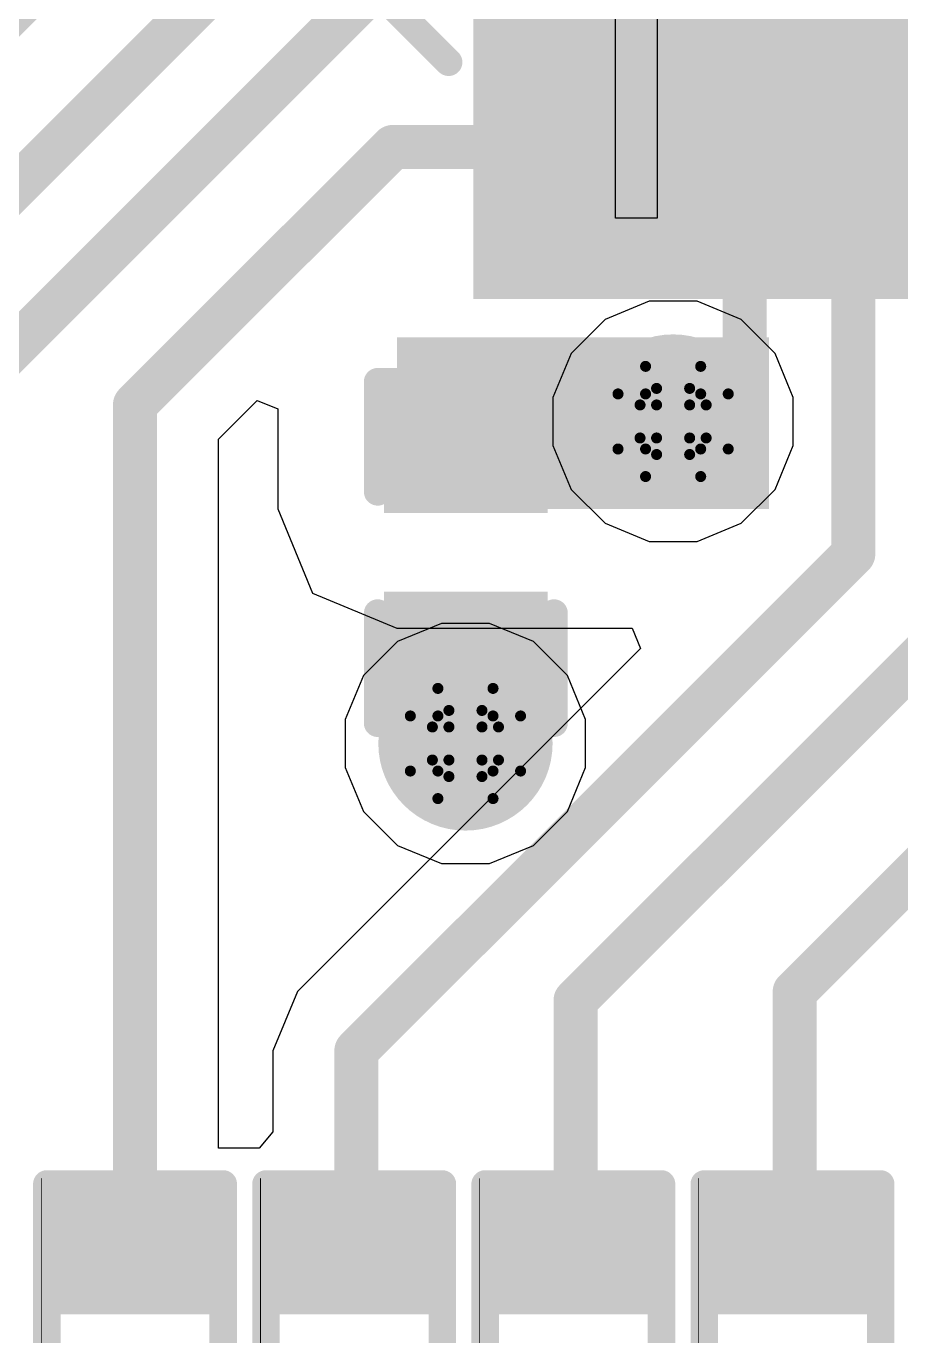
# Model space of a CAD drawing. Header units: inches. Extents: x -4 to 5258, y -4 to 5281.
# Drawn here: x 13.68 to 17.71, y 31.72 to 37.76 of the extents above; entities that cross this region are included whole.
import ezdxf

# ---------------------------------------------------------------- set-up
doc = ezdxf.new("R2010")
doc.units = ezdxf.units.IN
for name, color, linetype in [('Bottom Layer', 5, 'Continuous'), ('Bottom Solder', 6, 'Continuous'), ('Drill Drawing', 1, 'Continuous'), ('Layer 1', 16, 'Continuous'), ('Layer 2', 76, 'Continuous'), ('Top Layer', 1, 'Continuous'), ('Top Overlay', 2, 'Continuous'), ('Top Paste', 8, 'Continuous'), ('Top Solder', 216, 'Continuous'), ('Via Holes', 16, 'Continuous')]:
    doc.layers.add(name, color=color, linetype=linetype)

# ---------------------------------------------------------------- blocks, each defined once
blk = doc.blocks.new('64_LQFP__10_10__29')
at = {"layer": 'Top Layer'}
for points in [[(-3.9, -6.35), (-3.9, -5.15), (-3.6, -5.15), (-3.6, -6.35)], [(-3.4, -6.35), (-3.4, -5.15), (-3.1, -5.15), (-3.1, -6.35)], [(-2.9, -6.35), (-2.9, -5.15), (-2.6, -5.15), (-2.6, -6.35)], [(-2.4, -6.35), (-2.4, -5.15), (-2.1, -5.15), (-2.1, -6.35)]]:
    blk.add_hatch(color=1, dxfattribs=at).paths.add_polyline_path(points)
at = {"layer": 'Top Paste'}
for points in [[(-3.9, -6.35), (-3.9, -5.15), (-3.6, -5.15), (-3.6, -6.35)], [(-3.4, -6.35), (-3.4, -5.15), (-3.1, -5.15), (-3.1, -6.35)], [(-2.9, -6.35), (-2.9, -5.15), (-2.6, -5.15), (-2.6, -6.35)], [(-2.4, -6.35), (-2.4, -5.15), (-2.1, -5.15), (-2.1, -6.35)]]:
    blk.add_hatch(color=8, dxfattribs=at).paths.add_polyline_path(points)
at = {"layer": 'Top Solder'}
for points in [[(-4.0016, -6.4516), (-4.0016, -5.0484), (-3.4984, -5.0484), (-3.4984, -6.4516)], [(-3.5016, -6.4516), (-3.5016, -5.0484), (-2.9984, -5.0484), (-2.9984, -6.4516)], [(-3.0016, -6.4516), (-3.0016, -5.0484), (-2.4984, -5.0484), (-2.4984, -6.4516)], [(-2.5016, -6.4516), (-2.5016, -5.0484), (-1.9984, -5.0484), (-1.9984, -6.4516)]]:
    blk.add_hatch(color=216, dxfattribs=at).paths.add_polyline_path(points)
at = {"layer": 'Top Overlay'}
blk.add_lwpolyline([(-5.2832, -4.191, 0.127, 0.127, 0), (-4.1148, -5.3594, 0.127, 0.127, 0)], format="xyseb", dxfattribs=at)
blk.add_lwpolyline([(-4.1466, -5.3594, 0.0635, 0.0635, 1), (-4.0831, -5.3594, 0.0635, 0.0635, 1)], format="xyseb", close=True, dxfattribs=at)
blk = doc.blocks.new('R___0402_140')
at = {"layer": 'Top Layer'}
for points in [[(-0.6985, -0.3175), (-0.6985, 0.3175), (-0.2413, 0.3175), (-0.2413, -0.3175)], [(0.2413, -0.3175), (0.2413, 0.3175), (0.6985, 0.3175), (0.6985, -0.3175)]]:
    blk.add_hatch(color=1, dxfattribs=at).paths.add_polyline_path(points)
at = {"layer": 'Top Paste'}
for points in [[(-0.6985, -0.3175), (-0.6985, 0.3175), (-0.2413, 0.3175), (-0.2413, -0.3175)], [(0.2413, -0.3175), (0.2413, 0.3175), (0.6985, 0.3175), (0.6985, -0.3175)]]:
    blk.add_hatch(color=8, dxfattribs=at).paths.add_polyline_path(points)
at = {"layer": 'Top Solder'}
for points in [[(-0.7535, -0.3725), (-0.7535, 0.3725), (-0.1863, 0.3725), (-0.1863, -0.3725)], [(0.1863, -0.3725), (0.1863, 0.3725), (0.7535, 0.3725), (0.7535, -0.3725)]]:
    blk.add_hatch(color=216, dxfattribs=at).paths.add_polyline_path(points)
at = {"layer": 'Top Overlay'}
for points in [[(-0.7874, -0.4064, 0.127, 0.127, 0), (-0.7874, 0.4064, 0.127, 0.127, 0)], [(0.7874, 0.4064, 0.127, 0.127, 0), (-0.7874, 0.4064, 0.127, 0.127, 0)], [(0.7874, -0.4064, 0.127, 0.127, 0), (0.7874, 0.4064, 0.127, 0.127, 0)], [(0.7874, -0.4064, 0.127, 0.127, 0), (-0.7874, -0.4064, 0.127, 0.127, 0)], [(0.8128, -0.4318, 0.00323, 0.00323, 0), (-0.8128, -0.4318, 0.00323, 0.00323, 0)]]:
    blk.add_lwpolyline(points, format="xyseb", dxfattribs=at)
for points in [[(-0.8191, 0.4064, 0.0635, 0.0635, 1), (-0.7556, 0.4064, 0.0635, 0.0635, 1)], [(-0.8191, 0.4064, 0.0635, 0.0635, 1), (-0.7556, 0.4064, 0.0635, 0.0635, 1)], [(0.7556, 0.4064, 0.0635, 0.0635, 1), (0.8191, 0.4064, 0.0635, 0.0635, 1)], [(0.7556, 0.4064, 0.0635, 0.0635, 1), (0.8191, 0.4064, 0.0635, 0.0635, 1)], [(-0.8191, -0.4064, 0.0635, 0.0635, 1), (-0.7556, -0.4064, 0.0635, 0.0635, 1)], [(-0.8191, -0.4064, 0.0635, 0.0635, 1), (-0.7556, -0.4064, 0.0635, 0.0635, 1)], [(0.7556, -0.4064, 0.0635, 0.0635, 1), (0.8191, -0.4064, 0.0635, 0.0635, 1)], [(0.7556, -0.4064, 0.0635, 0.0635, 1), (0.8191, -0.4064, 0.0635, 0.0635, 1)], [(-0.8136, -0.4318, 0.00161, 0.00161, 1), (-0.812, -0.4318, 0.00161, 0.00161, 1)], [(0.812, -0.4318, 0.00161, 0.00161, 1), (0.8136, -0.4318, 0.00161, 0.00161, 1)]]:
    blk.add_lwpolyline(points, format="xyseb", close=True, dxfattribs=at)
blk = doc.blocks.new('R___0402_142')
at = {"layer": 'Top Layer'}
for points in [[(-0.6985, -0.3175), (-0.6985, 0.3175), (-0.2413, 0.3175), (-0.2413, -0.3175)], [(0.2413, -0.3175), (0.2413, 0.3175), (0.6985, 0.3175), (0.6985, -0.3175)]]:
    blk.add_hatch(color=1, dxfattribs=at).paths.add_polyline_path(points)
at = {"layer": 'Top Paste'}
for points in [[(-0.6985, -0.3175), (-0.6985, 0.3175), (-0.2413, 0.3175), (-0.2413, -0.3175)], [(0.2413, -0.3175), (0.2413, 0.3175), (0.6985, 0.3175), (0.6985, -0.3175)]]:
    blk.add_hatch(color=8, dxfattribs=at).paths.add_polyline_path(points)
at = {"layer": 'Top Solder'}
for points in [[(-0.7535, -0.3725), (-0.7535, 0.3725), (-0.1863, 0.3725), (-0.1863, -0.3725)], [(0.1863, -0.3725), (0.1863, 0.3725), (0.7535, 0.3725), (0.7535, -0.3725)]]:
    blk.add_hatch(color=216, dxfattribs=at).paths.add_polyline_path(points)
at = {"layer": 'Top Overlay'}
for points in [[(-0.7874, -0.4064, 0.127, 0.127, 0), (-0.7874, 0.4064, 0.127, 0.127, 0)], [(0.7874, 0.4064, 0.127, 0.127, 0), (-0.7874, 0.4064, 0.127, 0.127, 0)], [(0.7874, -0.4064, 0.127, 0.127, 0), (0.7874, 0.4064, 0.127, 0.127, 0)], [(0.7874, -0.4064, 0.127, 0.127, 0), (-0.7874, -0.4064, 0.127, 0.127, 0)], [(0.8128, -0.4318, 0.00323, 0.00323, 0), (-0.8128, -0.4318, 0.00323, 0.00323, 0)]]:
    blk.add_lwpolyline(points, format="xyseb", dxfattribs=at)
for points in [[(-0.8191, 0.4064, 0.0635, 0.0635, 1), (-0.7556, 0.4064, 0.0635, 0.0635, 1)], [(-0.8191, 0.4064, 0.0635, 0.0635, 1), (-0.7556, 0.4064, 0.0635, 0.0635, 1)], [(0.7556, 0.4064, 0.0635, 0.0635, 1), (0.8191, 0.4064, 0.0635, 0.0635, 1)], [(0.7556, 0.4064, 0.0635, 0.0635, 1), (0.8191, 0.4064, 0.0635, 0.0635, 1)], [(-0.8191, -0.4064, 0.0635, 0.0635, 1), (-0.7556, -0.4064, 0.0635, 0.0635, 1)], [(-0.8191, -0.4064, 0.0635, 0.0635, 1), (-0.7556, -0.4064, 0.0635, 0.0635, 1)], [(0.7556, -0.4064, 0.0635, 0.0635, 1), (0.8191, -0.4064, 0.0635, 0.0635, 1)], [(0.7556, -0.4064, 0.0635, 0.0635, 1), (0.8191, -0.4064, 0.0635, 0.0635, 1)], [(-0.8136, -0.4318, 0.00161, 0.00161, 1), (-0.812, -0.4318, 0.00161, 0.00161, 1)], [(0.812, -0.4318, 0.00161, 0.00161, 1), (0.8136, -0.4318, 0.00161, 0.00161, 1)]]:
    blk.add_lwpolyline(points, format="xyseb", close=True, dxfattribs=at)
blk = doc.blocks.new('R___0402_144')
at = {"layer": 'Top Layer'}
for points in [[(-0.6985, -0.3175), (-0.6985, 0.3175), (-0.2413, 0.3175), (-0.2413, -0.3175)], [(0.2413, -0.3175), (0.2413, 0.3175), (0.6985, 0.3175), (0.6985, -0.3175)]]:
    blk.add_hatch(color=1, dxfattribs=at).paths.add_polyline_path(points)
at = {"layer": 'Top Paste'}
for points in [[(-0.6985, -0.3175), (-0.6985, 0.3175), (-0.2413, 0.3175), (-0.2413, -0.3175)], [(0.2413, -0.3175), (0.2413, 0.3175), (0.6985, 0.3175), (0.6985, -0.3175)]]:
    blk.add_hatch(color=8, dxfattribs=at).paths.add_polyline_path(points)
at = {"layer": 'Top Solder'}
for points in [[(-0.7535, -0.3725), (-0.7535, 0.3725), (-0.1863, 0.3725), (-0.1863, -0.3725)], [(0.1863, -0.3725), (0.1863, 0.3725), (0.7535, 0.3725), (0.7535, -0.3725)]]:
    blk.add_hatch(color=216, dxfattribs=at).paths.add_polyline_path(points)
at = {"layer": 'Top Overlay'}
for points in [[(-0.7874, -0.4064, 0.127, 0.127, 0), (-0.7874, 0.4064, 0.127, 0.127, 0)], [(0.7874, 0.4064, 0.127, 0.127, 0), (-0.7874, 0.4064, 0.127, 0.127, 0)], [(0.7874, -0.4064, 0.127, 0.127, 0), (0.7874, 0.4064, 0.127, 0.127, 0)], [(0.7874, -0.4064, 0.127, 0.127, 0), (-0.7874, -0.4064, 0.127, 0.127, 0)], [(0.8128, -0.4318, 0.00323, 0.00323, 0), (-0.8128, -0.4318, 0.00323, 0.00323, 0)]]:
    blk.add_lwpolyline(points, format="xyseb", dxfattribs=at)
for points in [[(-0.8191, 0.4064, 0.0635, 0.0635, 1), (-0.7556, 0.4064, 0.0635, 0.0635, 1)], [(-0.8191, 0.4064, 0.0635, 0.0635, 1), (-0.7556, 0.4064, 0.0635, 0.0635, 1)], [(0.7556, 0.4064, 0.0635, 0.0635, 1), (0.8191, 0.4064, 0.0635, 0.0635, 1)], [(0.7556, 0.4064, 0.0635, 0.0635, 1), (0.8191, 0.4064, 0.0635, 0.0635, 1)], [(-0.8191, -0.4064, 0.0635, 0.0635, 1), (-0.7556, -0.4064, 0.0635, 0.0635, 1)], [(-0.8191, -0.4064, 0.0635, 0.0635, 1), (-0.7556, -0.4064, 0.0635, 0.0635, 1)], [(0.7556, -0.4064, 0.0635, 0.0635, 1), (0.8191, -0.4064, 0.0635, 0.0635, 1)], [(0.7556, -0.4064, 0.0635, 0.0635, 1), (0.8191, -0.4064, 0.0635, 0.0635, 1)], [(-0.8136, -0.4318, 0.00161, 0.00161, 1), (-0.812, -0.4318, 0.00161, 0.00161, 1)], [(0.812, -0.4318, 0.00161, 0.00161, 1), (0.8136, -0.4318, 0.00161, 0.00161, 1)]]:
    blk.add_lwpolyline(points, format="xyseb", close=True, dxfattribs=at)
blk = doc.blocks.new('R___0402_146')
at = {"layer": 'Top Layer'}
for points in [[(-0.6985, -0.3175), (-0.6985, 0.3175), (-0.2413, 0.3175), (-0.2413, -0.3175)], [(0.2413, -0.3175), (0.2413, 0.3175), (0.6985, 0.3175), (0.6985, -0.3175)]]:
    blk.add_hatch(color=1, dxfattribs=at).paths.add_polyline_path(points)
at = {"layer": 'Top Paste'}
for points in [[(-0.6985, -0.3175), (-0.6985, 0.3175), (-0.2413, 0.3175), (-0.2413, -0.3175)], [(0.2413, -0.3175), (0.2413, 0.3175), (0.6985, 0.3175), (0.6985, -0.3175)]]:
    blk.add_hatch(color=8, dxfattribs=at).paths.add_polyline_path(points)
at = {"layer": 'Top Solder'}
for points in [[(-0.7535, -0.3725), (-0.7535, 0.3725), (-0.1863, 0.3725), (-0.1863, -0.3725)], [(0.1863, -0.3725), (0.1863, 0.3725), (0.7535, 0.3725), (0.7535, -0.3725)]]:
    blk.add_hatch(color=216, dxfattribs=at).paths.add_polyline_path(points)
at = {"layer": 'Top Overlay'}
for points in [[(-0.7874, -0.4064, 0.127, 0.127, 0), (-0.7874, 0.4064, 0.127, 0.127, 0)], [(0.7874, 0.4064, 0.127, 0.127, 0), (-0.7874, 0.4064, 0.127, 0.127, 0)], [(0.7874, -0.4064, 0.127, 0.127, 0), (0.7874, 0.4064, 0.127, 0.127, 0)], [(0.7874, -0.4064, 0.127, 0.127, 0), (-0.7874, -0.4064, 0.127, 0.127, 0)], [(0.8128, -0.4318, 0.00323, 0.00323, 0), (-0.8128, -0.4318, 0.00323, 0.00323, 0)]]:
    blk.add_lwpolyline(points, format="xyseb", dxfattribs=at)
for points in [[(-0.8191, 0.4064, 0.0635, 0.0635, 1), (-0.7556, 0.4064, 0.0635, 0.0635, 1)], [(-0.8191, 0.4064, 0.0635, 0.0635, 1), (-0.7556, 0.4064, 0.0635, 0.0635, 1)], [(0.7556, 0.4064, 0.0635, 0.0635, 1), (0.8191, 0.4064, 0.0635, 0.0635, 1)], [(0.7556, 0.4064, 0.0635, 0.0635, 1), (0.8191, 0.4064, 0.0635, 0.0635, 1)], [(-0.8191, -0.4064, 0.0635, 0.0635, 1), (-0.7556, -0.4064, 0.0635, 0.0635, 1)], [(-0.8191, -0.4064, 0.0635, 0.0635, 1), (-0.7556, -0.4064, 0.0635, 0.0635, 1)], [(0.7556, -0.4064, 0.0635, 0.0635, 1), (0.8191, -0.4064, 0.0635, 0.0635, 1)], [(0.7556, -0.4064, 0.0635, 0.0635, 1), (0.8191, -0.4064, 0.0635, 0.0635, 1)], [(-0.8136, -0.4318, 0.00161, 0.00161, 1), (-0.812, -0.4318, 0.00161, 0.00161, 1)], [(0.812, -0.4318, 0.00161, 0.00161, 1), (0.8136, -0.4318, 0.00161, 0.00161, 1)]]:
    blk.add_lwpolyline(points, format="xyseb", close=True, dxfattribs=at)
blk = doc.blocks.new('C___0402_287')
at = {"layer": 'Top Layer'}
for points in [[(-0.6985, -0.3175), (-0.6985, 0.3175), (-0.2413, 0.3175), (-0.2413, -0.3175)], [(0.2413, -0.3175), (0.2413, 0.3175), (0.6985, 0.3175), (0.6985, -0.3175)]]:
    blk.add_hatch(color=1, dxfattribs=at).paths.add_polyline_path(points)
at = {"layer": 'Top Paste'}
for points in [[(-0.6985, -0.3175), (-0.6985, 0.3175), (-0.2413, 0.3175), (-0.2413, -0.3175)], [(0.2413, -0.3175), (0.2413, 0.3175), (0.6985, 0.3175), (0.6985, -0.3175)]]:
    blk.add_hatch(color=8, dxfattribs=at).paths.add_polyline_path(points)
at = {"layer": 'Top Solder'}
for points in [[(-0.7585, -0.3775), (-0.7585, 0.3775), (-0.1813, 0.3775), (-0.1813, -0.3775)], [(0.1813, -0.3775), (0.1813, 0.3775), (0.7585, 0.3775), (0.7585, -0.3775)]]:
    blk.add_hatch(color=216, dxfattribs=at).paths.add_polyline_path(points)
at = {"layer": 'Top Overlay'}
for points in [[(-0.7874, 0.4064, 0.127, 0.127, 0), (-0.2794, 0.4064, 0.127, 0.127, 0)], [(-0.7874, 0.4064, 0.127, 0.127, 0), (-0.7874, -0.4064, 0.127, 0.127, 0)], [(0.2794, 0.4064, 0.127, 0.127, 0), (0.7874, 0.4064, 0.127, 0.127, 0)], [(0.7874, 0.4064, 0.127, 0.127, 0), (0.7874, -0.4064, 0.127, 0.127, 0)], [(-0.7874, -0.4064, 0.127, 0.127, 0), (-0.2794, -0.4064, 0.127, 0.127, 0)], [(0.2794, -0.4064, 0.127, 0.127, 0), (0.7874, -0.4064, 0.127, 0.127, 0)]]:
    blk.add_lwpolyline(points, format="xyseb", dxfattribs=at)
for points in [[(-0.8191, 0.4064, 0.0635, 0.0635, 1), (-0.7556, 0.4064, 0.0635, 0.0635, 1)], [(-0.8191, 0.4064, 0.0635, 0.0635, 1), (-0.7556, 0.4064, 0.0635, 0.0635, 1)], [(-0.3111, 0.4064, 0.0635, 0.0635, 1), (-0.2477, 0.4064, 0.0635, 0.0635, 1)], [(0.2477, 0.4064, 0.0635, 0.0635, 1), (0.3111, 0.4064, 0.0635, 0.0635, 1)], [(0.7556, 0.4064, 0.0635, 0.0635, 1), (0.8191, 0.4064, 0.0635, 0.0635, 1)], [(0.7556, 0.4064, 0.0635, 0.0635, 1), (0.8191, 0.4064, 0.0635, 0.0635, 1)], [(-0.8191, -0.4064, 0.0635, 0.0635, 1), (-0.7556, -0.4064, 0.0635, 0.0635, 1)], [(-0.8191, -0.4064, 0.0635, 0.0635, 1), (-0.7556, -0.4064, 0.0635, 0.0635, 1)], [(-0.3111, -0.4064, 0.0635, 0.0635, 1), (-0.2477, -0.4064, 0.0635, 0.0635, 1)], [(0.2477, -0.4064, 0.0635, 0.0635, 1), (0.3111, -0.4064, 0.0635, 0.0635, 1)], [(0.7556, -0.4064, 0.0635, 0.0635, 1), (0.8191, -0.4064, 0.0635, 0.0635, 1)], [(0.7556, -0.4064, 0.0635, 0.0635, 1), (0.8191, -0.4064, 0.0635, 0.0635, 1)]]:
    blk.add_lwpolyline(points, format="xyseb", close=True, dxfattribs=at)

msp = doc.modelspace()

# ---------------------------------------------------------------- hatches: boundary and pattern name
at = {"layer": 'Bottom Layer'}
h = msp.add_hatch(color=5, dxfattribs=at)
edge = h.paths.add_edge_path()
edge.add_arc((16.6608, 35.9395), 0.3, 0, 360)
h = msp.add_hatch(color=5, dxfattribs=at)
edge = h.paths.add_edge_path()
edge.add_arc((15.7037, 34.4545), 0.3, 0, 360)
at = {"layer": 'Bottom Solder'}
h = msp.add_hatch(color=6, dxfattribs=at)
edge = h.paths.add_edge_path()
edge.add_arc((16.6608, 35.9395), 0.4016, 0, 360)
h = msp.add_hatch(color=6, dxfattribs=at)
edge = h.paths.add_edge_path()
edge.add_arc((15.7037, 34.4545), 0.4016, 0, 360)
at = {"layer": 'Layer 1'}
h = msp.add_hatch(color=16, dxfattribs=at)
edge = h.paths.add_edge_path()
edge.add_arc((16.6608, 35.9395), 0.3, 0, 360)
h = msp.add_hatch(color=16, dxfattribs=at)
edge = h.paths.add_edge_path()
edge.add_arc((15.7037, 34.4545), 0.3, 0, 360)
at = {"layer": 'Layer 2'}
h = msp.add_hatch(color=76, dxfattribs=at)
edge = h.paths.add_edge_path()
edge.add_arc((16.6608, 35.9395), 0.3, 0, 360)
h = msp.add_hatch(color=76, dxfattribs=at)
edge = h.paths.add_edge_path()
edge.add_arc((15.7037, 34.4545), 0.3, 0, 360)
at = {"layer": 'Top Layer'}
for points in [[(15.3881, 35.536), (17.1028, 35.536), (17.1028, 36.3279), (15.3881, 36.3279)], [(16.0031, 34.9793), (15.4009, 34.9793), (15.4009, 34.4545), (16.0031, 34.4545)]]:
    msp.add_hatch(color=1, dxfattribs=at).paths.add_polyline_path(points)
h = msp.add_hatch(color=1, dxfattribs=at)
edge = h.paths.add_edge_path()
edge.add_arc((16.6608, 35.9395), 0.3, 0, 360)
h = msp.add_hatch(color=1, dxfattribs=at)
edge = h.paths.add_edge_path()
edge.add_arc((15.7037, 34.4545), 0.3, 0, 360)
at = {"layer": 'Top Solder'}
h = msp.add_hatch(color=216, dxfattribs=at)
edge = h.paths.add_edge_path()
edge.add_arc((16.6608, 35.9395), 0.4016, 0, 360)
h = msp.add_hatch(color=216, dxfattribs=at)
edge = h.paths.add_edge_path()
edge.add_arc((15.7037, 34.4545), 0.4016, 0, 360)
at = {"layer": 'Via Holes'}
h = msp.add_hatch(color=7, dxfattribs=at)
edge = h.paths.add_edge_path()
edge.add_arc((16.6608, 35.9395), 0.15, 0, 360)
h = msp.add_hatch(color=7, dxfattribs=at)
edge = h.paths.add_edge_path()
edge.add_arc((15.7037, 34.4545), 0.15, 0, 360)

# ---------------------------------------------------------------- linework, layer by layer
at = {"layer": 'Bottom Layer'}
for p, q in [((16.5506, 36.4935), (16.347, 36.4092)), ((16.771, 36.4935), (16.5506, 36.4935)), ((16.9746, 36.4092), (16.771, 36.4935)), ((16.347, 36.4092), (16.1911, 36.2533)), ((17.1305, 36.2533), (16.9746, 36.4092)), ((16.1911, 36.2533), (16.1068, 36.0497)), ((17.2148, 36.0497), (17.1305, 36.2533)), ((16.1068, 36.0497), (16.1068, 35.8293)), ((17.2148, 35.8293), (17.2148, 36.0497)), ((16.1068, 35.8293), (16.1911, 35.6257)), ((17.1305, 35.6257), (17.2148, 35.8293)), ((16.1911, 35.6257), (16.347, 35.4699)), ((16.9746, 35.4699), (17.1305, 35.6257)), ((16.347, 35.4699), (16.5506, 35.3855)), ((16.771, 35.3855), (16.9746, 35.4699)), ((16.5506, 35.3855), (16.771, 35.3855))]:
    msp.add_line(p, q, dxfattribs=at)
at = {"layer": 'Drill Drawing'}
for points in [[(16.5338, 36.0665, 0.0508, 0.0508, 0), (16.5338, 36.1935, 0.0508, 0.0508, 0)], [(16.5338, 36.1935, 0.0508, 0.0508, 0), (16.7878, 36.1935, 0.0508, 0.0508, 0)], [(16.7878, 36.0665, 0.0508, 0.0508, 0), (16.7878, 36.1935, 0.0508, 0.0508, 0)], [(16.5846, 36.0157, 0.0508, 0.0508, 0), (16.5846, 36.0919, 0.0508, 0.0508, 0)], [(16.5846, 36.0919, 0.0508, 0.0508, 0), (16.737, 36.0919, 0.0508, 0.0508, 0)], [(16.737, 36.0157, 0.0508, 0.0508, 0), (16.737, 36.0919, 0.0508, 0.0508, 0)], [(16.4068, 35.8125, 0.0508, 0.0508, 0), (16.4068, 36.0665, 0.0508, 0.0508, 0)], [(16.4068, 36.0665, 0.0508, 0.0508, 0), (16.5338, 36.0665, 0.0508, 0.0508, 0)], [(16.7878, 36.0665, 0.0508, 0.0508, 0), (16.9148, 36.0665, 0.0508, 0.0508, 0)], [(16.9148, 35.8125, 0.0508, 0.0508, 0), (16.9148, 36.0665, 0.0508, 0.0508, 0)], [(16.5084, 35.8633, 0.0508, 0.0508, 0), (16.5084, 36.0157, 0.0508, 0.0508, 0)], [(16.5084, 36.0157, 0.0508, 0.0508, 0), (16.5846, 36.0157, 0.0508, 0.0508, 0)], [(16.737, 36.0157, 0.0508, 0.0508, 0), (16.8132, 36.0157, 0.0508, 0.0508, 0)], [(16.8132, 35.8633, 0.0508, 0.0508, 0), (16.8132, 36.0157, 0.0508, 0.0508, 0)], [(16.5084, 35.8633, 0.0508, 0.0508, 0), (16.5846, 35.8633, 0.0508, 0.0508, 0)], [(16.5846, 35.7871, 0.0508, 0.0508, 0), (16.5846, 35.8633, 0.0508, 0.0508, 0)], [(16.737, 35.8633, 0.0508, 0.0508, 0), (16.8132, 35.8633, 0.0508, 0.0508, 0)], [(16.737, 35.7871, 0.0508, 0.0508, 0), (16.737, 35.8633, 0.0508, 0.0508, 0)], [(16.4068, 35.8125, 0.0508, 0.0508, 0), (16.5338, 35.8125, 0.0508, 0.0508, 0)], [(16.5338, 35.6855, 0.0508, 0.0508, 0), (16.5338, 35.8125, 0.0508, 0.0508, 0)], [(16.5846, 35.7871, 0.0508, 0.0508, 0), (16.737, 35.7871, 0.0508, 0.0508, 0)], [(16.7878, 35.8125, 0.0508, 0.0508, 0), (16.9148, 35.8125, 0.0508, 0.0508, 0)], [(16.7878, 35.6855, 0.0508, 0.0508, 0), (16.7878, 35.8125, 0.0508, 0.0508, 0)], [(16.5338, 35.6855, 0.0508, 0.0508, 0), (16.7878, 35.6855, 0.0508, 0.0508, 0)], [(15.5767, 34.5815, 0.0508, 0.0508, 0), (15.5767, 34.7085, 0.0508, 0.0508, 0)], [(15.5767, 34.7085, 0.0508, 0.0508, 0), (15.8307, 34.7085, 0.0508, 0.0508, 0)], [(15.8307, 34.5815, 0.0508, 0.0508, 0), (15.8307, 34.7085, 0.0508, 0.0508, 0)], [(15.4497, 34.3275, 0.0508, 0.0508, 0), (15.4497, 34.5815, 0.0508, 0.0508, 0)], [(15.4497, 34.5815, 0.0508, 0.0508, 0), (15.5767, 34.5815, 0.0508, 0.0508, 0)], [(15.6275, 34.5307, 0.0508, 0.0508, 0), (15.6275, 34.6069, 0.0508, 0.0508, 0)], [(15.6275, 34.6069, 0.0508, 0.0508, 0), (15.7799, 34.6069, 0.0508, 0.0508, 0)], [(15.7799, 34.5307, 0.0508, 0.0508, 0), (15.7799, 34.6069, 0.0508, 0.0508, 0)], [(15.8307, 34.5815, 0.0508, 0.0508, 0), (15.9577, 34.5815, 0.0508, 0.0508, 0)], [(15.9577, 34.3275, 0.0508, 0.0508, 0), (15.9577, 34.5815, 0.0508, 0.0508, 0)], [(15.5513, 34.3783, 0.0508, 0.0508, 0), (15.5513, 34.5307, 0.0508, 0.0508, 0)], [(15.5513, 34.5307, 0.0508, 0.0508, 0), (15.6275, 34.5307, 0.0508, 0.0508, 0)], [(15.7799, 34.5307, 0.0508, 0.0508, 0), (15.8561, 34.5307, 0.0508, 0.0508, 0)], [(15.8561, 34.3783, 0.0508, 0.0508, 0), (15.8561, 34.5307, 0.0508, 0.0508, 0)], [(15.5513, 34.3783, 0.0508, 0.0508, 0), (15.6275, 34.3783, 0.0508, 0.0508, 0)], [(15.6275, 34.3021, 0.0508, 0.0508, 0), (15.6275, 34.3783, 0.0508, 0.0508, 0)], [(15.7799, 34.3783, 0.0508, 0.0508, 0), (15.8561, 34.3783, 0.0508, 0.0508, 0)], [(15.7799, 34.3021, 0.0508, 0.0508, 0), (15.7799, 34.3783, 0.0508, 0.0508, 0)], [(15.4497, 34.3275, 0.0508, 0.0508, 0), (15.5767, 34.3275, 0.0508, 0.0508, 0)], [(15.5767, 34.2005, 0.0508, 0.0508, 0), (15.5767, 34.3275, 0.0508, 0.0508, 0)], [(15.6275, 34.3021, 0.0508, 0.0508, 0), (15.7799, 34.3021, 0.0508, 0.0508, 0)], [(15.8307, 34.3275, 0.0508, 0.0508, 0), (15.9577, 34.3275, 0.0508, 0.0508, 0)], [(15.8307, 34.2005, 0.0508, 0.0508, 0), (15.8307, 34.3275, 0.0508, 0.0508, 0)], [(15.5767, 34.2005, 0.0508, 0.0508, 0), (15.8307, 34.2005, 0.0508, 0.0508, 0)]]:
    msp.add_lwpolyline(points, format="xyseb", dxfattribs=at)
for points in [[(16.5211, 36.1935, 0.0254, 0.0254, 1), (16.5465, 36.1935, 0.0254, 0.0254, 1)], [(16.5211, 36.1935, 0.0254, 0.0254, 1), (16.5465, 36.1935, 0.0254, 0.0254, 1)], [(16.7751, 36.1935, 0.0254, 0.0254, 1), (16.8005, 36.1935, 0.0254, 0.0254, 1)], [(16.7751, 36.1935, 0.0254, 0.0254, 1), (16.8005, 36.1935, 0.0254, 0.0254, 1)], [(16.5719, 36.0919, 0.0254, 0.0254, 1), (16.5973, 36.0919, 0.0254, 0.0254, 1)], [(16.5719, 36.0919, 0.0254, 0.0254, 1), (16.5973, 36.0919, 0.0254, 0.0254, 1)], [(16.7243, 36.0919, 0.0254, 0.0254, 1), (16.7497, 36.0919, 0.0254, 0.0254, 1)], [(16.7243, 36.0919, 0.0254, 0.0254, 1), (16.7497, 36.0919, 0.0254, 0.0254, 1)], [(16.3941, 36.0665, 0.0254, 0.0254, 1), (16.4195, 36.0665, 0.0254, 0.0254, 1)], [(16.3941, 36.0665, 0.0254, 0.0254, 1), (16.4195, 36.0665, 0.0254, 0.0254, 1)], [(16.5211, 36.0665, 0.0254, 0.0254, 1), (16.5465, 36.0665, 0.0254, 0.0254, 1)], [(16.5211, 36.0665, 0.0254, 0.0254, 1), (16.5465, 36.0665, 0.0254, 0.0254, 1)], [(16.7751, 36.0665, 0.0254, 0.0254, 1), (16.8005, 36.0665, 0.0254, 0.0254, 1)], [(16.7751, 36.0665, 0.0254, 0.0254, 1), (16.8005, 36.0665, 0.0254, 0.0254, 1)], [(16.9021, 36.0665, 0.0254, 0.0254, 1), (16.9275, 36.0665, 0.0254, 0.0254, 1)], [(16.9021, 36.0665, 0.0254, 0.0254, 1), (16.9275, 36.0665, 0.0254, 0.0254, 1)], [(16.4957, 36.0157, 0.0254, 0.0254, 1), (16.5211, 36.0157, 0.0254, 0.0254, 1)], [(16.4957, 36.0157, 0.0254, 0.0254, 1), (16.5211, 36.0157, 0.0254, 0.0254, 1)], [(16.5719, 36.0157, 0.0254, 0.0254, 1), (16.5973, 36.0157, 0.0254, 0.0254, 1)], [(16.5719, 36.0157, 0.0254, 0.0254, 1), (16.5973, 36.0157, 0.0254, 0.0254, 1)], [(16.7243, 36.0157, 0.0254, 0.0254, 1), (16.7497, 36.0157, 0.0254, 0.0254, 1)], [(16.7243, 36.0157, 0.0254, 0.0254, 1), (16.7497, 36.0157, 0.0254, 0.0254, 1)], [(16.8005, 36.0157, 0.0254, 0.0254, 1), (16.8259, 36.0157, 0.0254, 0.0254, 1)], [(16.8005, 36.0157, 0.0254, 0.0254, 1), (16.8259, 36.0157, 0.0254, 0.0254, 1)], [(16.4957, 35.8633, 0.0254, 0.0254, 1), (16.5211, 35.8633, 0.0254, 0.0254, 1)], [(16.4957, 35.8633, 0.0254, 0.0254, 1), (16.5211, 35.8633, 0.0254, 0.0254, 1)], [(16.5719, 35.8633, 0.0254, 0.0254, 1), (16.5973, 35.8633, 0.0254, 0.0254, 1)], [(16.5719, 35.8633, 0.0254, 0.0254, 1), (16.5973, 35.8633, 0.0254, 0.0254, 1)], [(16.7243, 35.8633, 0.0254, 0.0254, 1), (16.7497, 35.8633, 0.0254, 0.0254, 1)], [(16.7243, 35.8633, 0.0254, 0.0254, 1), (16.7497, 35.8633, 0.0254, 0.0254, 1)], [(16.8005, 35.8633, 0.0254, 0.0254, 1), (16.8259, 35.8633, 0.0254, 0.0254, 1)], [(16.8005, 35.8633, 0.0254, 0.0254, 1), (16.8259, 35.8633, 0.0254, 0.0254, 1)], [(16.3941, 35.8125, 0.0254, 0.0254, 1), (16.4195, 35.8125, 0.0254, 0.0254, 1)], [(16.3941, 35.8125, 0.0254, 0.0254, 1), (16.4195, 35.8125, 0.0254, 0.0254, 1)], [(16.5211, 35.8125, 0.0254, 0.0254, 1), (16.5465, 35.8125, 0.0254, 0.0254, 1)], [(16.5211, 35.8125, 0.0254, 0.0254, 1), (16.5465, 35.8125, 0.0254, 0.0254, 1)], [(16.5719, 35.7871, 0.0254, 0.0254, 1), (16.5973, 35.7871, 0.0254, 0.0254, 1)], [(16.5719, 35.7871, 0.0254, 0.0254, 1), (16.5973, 35.7871, 0.0254, 0.0254, 1)], [(16.7243, 35.7871, 0.0254, 0.0254, 1), (16.7497, 35.7871, 0.0254, 0.0254, 1)], [(16.7243, 35.7871, 0.0254, 0.0254, 1), (16.7497, 35.7871, 0.0254, 0.0254, 1)], [(16.7751, 35.8125, 0.0254, 0.0254, 1), (16.8005, 35.8125, 0.0254, 0.0254, 1)], [(16.7751, 35.8125, 0.0254, 0.0254, 1), (16.8005, 35.8125, 0.0254, 0.0254, 1)], [(16.9021, 35.8125, 0.0254, 0.0254, 1), (16.9275, 35.8125, 0.0254, 0.0254, 1)], [(16.9021, 35.8125, 0.0254, 0.0254, 1), (16.9275, 35.8125, 0.0254, 0.0254, 1)], [(16.5211, 35.6855, 0.0254, 0.0254, 1), (16.5465, 35.6855, 0.0254, 0.0254, 1)], [(16.5211, 35.6855, 0.0254, 0.0254, 1), (16.5465, 35.6855, 0.0254, 0.0254, 1)], [(16.7751, 35.6855, 0.0254, 0.0254, 1), (16.8005, 35.6855, 0.0254, 0.0254, 1)], [(16.7751, 35.6855, 0.0254, 0.0254, 1), (16.8005, 35.6855, 0.0254, 0.0254, 1)], [(15.564, 34.7085, 0.0254, 0.0254, 1), (15.5894, 34.7085, 0.0254, 0.0254, 1)], [(15.564, 34.7085, 0.0254, 0.0254, 1), (15.5894, 34.7085, 0.0254, 0.0254, 1)], [(15.818, 34.7085, 0.0254, 0.0254, 1), (15.8434, 34.7085, 0.0254, 0.0254, 1)], [(15.818, 34.7085, 0.0254, 0.0254, 1), (15.8434, 34.7085, 0.0254, 0.0254, 1)], [(15.437, 34.5815, 0.0254, 0.0254, 1), (15.4624, 34.5815, 0.0254, 0.0254, 1)], [(15.437, 34.5815, 0.0254, 0.0254, 1), (15.4624, 34.5815, 0.0254, 0.0254, 1)], [(15.564, 34.5815, 0.0254, 0.0254, 1), (15.5894, 34.5815, 0.0254, 0.0254, 1)], [(15.564, 34.5815, 0.0254, 0.0254, 1), (15.5894, 34.5815, 0.0254, 0.0254, 1)], [(15.6148, 34.6069, 0.0254, 0.0254, 1), (15.6402, 34.6069, 0.0254, 0.0254, 1)], [(15.6148, 34.6069, 0.0254, 0.0254, 1), (15.6402, 34.6069, 0.0254, 0.0254, 1)], [(15.7672, 34.6069, 0.0254, 0.0254, 1), (15.7926, 34.6069, 0.0254, 0.0254, 1)], [(15.7672, 34.6069, 0.0254, 0.0254, 1), (15.7926, 34.6069, 0.0254, 0.0254, 1)], [(15.818, 34.5815, 0.0254, 0.0254, 1), (15.8434, 34.5815, 0.0254, 0.0254, 1)], [(15.818, 34.5815, 0.0254, 0.0254, 1), (15.8434, 34.5815, 0.0254, 0.0254, 1)], [(15.945, 34.5815, 0.0254, 0.0254, 1), (15.9704, 34.5815, 0.0254, 0.0254, 1)], [(15.945, 34.5815, 0.0254, 0.0254, 1), (15.9704, 34.5815, 0.0254, 0.0254, 1)], [(15.5386, 34.5307, 0.0254, 0.0254, 1), (15.564, 34.5307, 0.0254, 0.0254, 1)], [(15.5386, 34.5307, 0.0254, 0.0254, 1), (15.564, 34.5307, 0.0254, 0.0254, 1)], [(15.6148, 34.5307, 0.0254, 0.0254, 1), (15.6402, 34.5307, 0.0254, 0.0254, 1)], [(15.6148, 34.5307, 0.0254, 0.0254, 1), (15.6402, 34.5307, 0.0254, 0.0254, 1)], [(15.7672, 34.5307, 0.0254, 0.0254, 1), (15.7926, 34.5307, 0.0254, 0.0254, 1)], [(15.7672, 34.5307, 0.0254, 0.0254, 1), (15.7926, 34.5307, 0.0254, 0.0254, 1)], [(15.8434, 34.5307, 0.0254, 0.0254, 1), (15.8688, 34.5307, 0.0254, 0.0254, 1)], [(15.8434, 34.5307, 0.0254, 0.0254, 1), (15.8688, 34.5307, 0.0254, 0.0254, 1)], [(15.5386, 34.3783, 0.0254, 0.0254, 1), (15.564, 34.3783, 0.0254, 0.0254, 1)], [(15.5386, 34.3783, 0.0254, 0.0254, 1), (15.564, 34.3783, 0.0254, 0.0254, 1)], [(15.6148, 34.3783, 0.0254, 0.0254, 1), (15.6402, 34.3783, 0.0254, 0.0254, 1)], [(15.6148, 34.3783, 0.0254, 0.0254, 1), (15.6402, 34.3783, 0.0254, 0.0254, 1)], [(15.7672, 34.3783, 0.0254, 0.0254, 1), (15.7926, 34.3783, 0.0254, 0.0254, 1)], [(15.7672, 34.3783, 0.0254, 0.0254, 1), (15.7926, 34.3783, 0.0254, 0.0254, 1)], [(15.8434, 34.3783, 0.0254, 0.0254, 1), (15.8688, 34.3783, 0.0254, 0.0254, 1)], [(15.8434, 34.3783, 0.0254, 0.0254, 1), (15.8688, 34.3783, 0.0254, 0.0254, 1)], [(15.437, 34.3275, 0.0254, 0.0254, 1), (15.4624, 34.3275, 0.0254, 0.0254, 1)], [(15.437, 34.3275, 0.0254, 0.0254, 1), (15.4624, 34.3275, 0.0254, 0.0254, 1)], [(15.564, 34.3275, 0.0254, 0.0254, 1), (15.5894, 34.3275, 0.0254, 0.0254, 1)], [(15.564, 34.3275, 0.0254, 0.0254, 1), (15.5894, 34.3275, 0.0254, 0.0254, 1)], [(15.6148, 34.3021, 0.0254, 0.0254, 1), (15.6402, 34.3021, 0.0254, 0.0254, 1)], [(15.6148, 34.3021, 0.0254, 0.0254, 1), (15.6402, 34.3021, 0.0254, 0.0254, 1)], [(15.7672, 34.3021, 0.0254, 0.0254, 1), (15.7926, 34.3021, 0.0254, 0.0254, 1)], [(15.7672, 34.3021, 0.0254, 0.0254, 1), (15.7926, 34.3021, 0.0254, 0.0254, 1)], [(15.818, 34.3275, 0.0254, 0.0254, 1), (15.8434, 34.3275, 0.0254, 0.0254, 1)], [(15.818, 34.3275, 0.0254, 0.0254, 1), (15.8434, 34.3275, 0.0254, 0.0254, 1)], [(15.945, 34.3275, 0.0254, 0.0254, 1), (15.9704, 34.3275, 0.0254, 0.0254, 1)], [(15.945, 34.3275, 0.0254, 0.0254, 1), (15.9704, 34.3275, 0.0254, 0.0254, 1)], [(15.564, 34.2005, 0.0254, 0.0254, 1), (15.5894, 34.2005, 0.0254, 0.0254, 1)], [(15.564, 34.2005, 0.0254, 0.0254, 1), (15.5894, 34.2005, 0.0254, 0.0254, 1)], [(15.818, 34.2005, 0.0254, 0.0254, 1), (15.8434, 34.2005, 0.0254, 0.0254, 1)], [(15.818, 34.2005, 0.0254, 0.0254, 1), (15.8434, 34.2005, 0.0254, 0.0254, 1)]]:
    msp.add_lwpolyline(points, format="xyseb", close=True, dxfattribs=at)
at = {"layer": 'Layer 1'}
for p, q in [((16.5506, 36.4935), (16.347, 36.4092)), ((16.771, 36.4935), (16.5506, 36.4935)), ((16.9746, 36.4092), (16.771, 36.4935)), ((16.347, 36.4092), (16.1911, 36.2533)), ((17.1305, 36.2533), (16.9746, 36.4092)), ((16.1911, 36.2533), (16.1068, 36.0497)), ((17.2148, 36.0497), (17.1305, 36.2533)), ((16.1068, 36.0497), (16.1068, 35.8293)), ((17.2148, 35.8293), (17.2148, 36.0497)), ((16.1068, 35.8293), (16.1911, 35.6257)), ((17.1305, 35.6257), (17.2148, 35.8293)), ((16.1911, 35.6257), (16.347, 35.4699)), ((16.9746, 35.4699), (17.1305, 35.6257)), ((16.347, 35.4699), (16.5506, 35.3855)), ((16.771, 35.3855), (16.9746, 35.4699)), ((16.5506, 35.3855), (16.771, 35.3855))]:
    msp.add_line(p, q, dxfattribs=at)
at = {"layer": 'Layer 2'}
for p, q in [((15.5935, 35.0085), (15.3899, 34.9241)), ((15.8139, 35.0085), (15.5935, 35.0085)), ((16.0176, 34.9241), (15.8139, 35.0085)), ((15.3899, 34.9241), (15.2341, 34.7683)), ((16.1734, 34.7683), (16.0176, 34.9241)), ((15.2341, 34.7683), (15.1497, 34.5647)), ((16.2577, 34.5647), (16.1734, 34.7683)), ((15.1497, 34.5647), (15.1497, 34.3443)), ((16.2577, 34.3443), (16.2577, 34.5647)), ((15.1497, 34.3443), (15.2341, 34.1407)), ((16.1734, 34.1407), (16.2577, 34.3443)), ((15.2341, 34.1407), (15.3899, 33.9848)), ((16.0176, 33.9848), (16.1734, 34.1407)), ((15.3899, 33.9848), (15.5935, 33.9005)), ((15.8139, 33.9005), (16.0176, 33.9848)), ((15.5935, 33.9005), (15.8139, 33.9005))]:
    msp.add_line(p, q, dxfattribs=at)
at = {"layer": 'Top Layer'}
for p, q in [((16.395, 36.8777), (16.395, 38.0594)), ((16.587, 38.0594), (16.587, 36.8777)), ((16.587, 36.8777), (16.395, 36.8777)), ((14.5658, 35.8573), (14.7444, 36.036)), ((14.7444, 36.036), (14.8383, 35.9971)), ((14.8383, 35.9971), (14.8383, 35.536)), ((14.5658, 32.5885), (14.5658, 35.8573)), ((14.8383, 35.536), (14.9993, 35.1472)), ((14.9993, 35.1472), (15.3881, 34.9862)), ((15.3881, 34.9862), (16.4723, 34.9862)), ((16.4723, 34.9862), (16.5112, 34.8923)), ((16.5112, 34.8923), (14.929, 33.3102)), ((14.929, 33.3102), (14.8163, 33.038)), ((14.8163, 33.038), (14.8163, 32.6636)), ((14.8163, 32.6636), (14.7524, 32.5885)), ((14.7524, 32.5885), (14.5658, 32.5885))]:
    msp.add_line(p, q, dxfattribs=at)
for points in [[(16.491, 37.2054, 0.254, 0.254, 0), (16.491, 40.4511, 0.254, 0.254, 0)], [(12.1677, 35.5564, 0.2032, 0.2032, 0), (15.2724, 38.6611, 0.2032, 0.2032, 0)], [(13.1777, 35.8348, 0.2032, 0.2032, 0), (15.7296, 38.3866, 0.2032, 0.2032, 0)], [(11.1491, 35.3601, 0.2032, 0.2032, 0), (13.991, 38.202, 0.2032, 0.2032, 0)], [(14.1809, 36.0167, 0.2032, 0.2032, 0), (15.3695, 37.2054, 0.2032, 0.2032, 0)], [(15.3695, 37.2054, 0.2032, 0.2032, 0), (15.991, 37.2054, 0.2032, 0.2032, 0)], [(16.991, 36.0132, 0.2032, 0.2032, 0), (16.991, 37.2054, 0.2032, 0.2032, 0)], [(17.491, 35.3279, 0.2032, 0.2032, 0), (17.491, 37.2054, 0.2032, 0.2032, 0)], [(14.1809, 32.1059, 0.2032, 0.2032, 0), (14.1809, 36.0167, 0.2032, 0.2032, 0)], [(16.7831, 35.8053, 0.2032, 0.2032, 0), (16.991, 36.0132, 0.2032, 0.2032, 0)], [(16.6942, 35.8053, 0.2032, 0.2032, 0), (16.7831, 35.8053, 0.2032, 0.2032, 0)], [(15.2012, 33.038, 0.2032, 0.2032, 0), (17.491, 35.3279, 0.2032, 0.2032, 0)], [(16.2111, 33.2692, 0.2032, 0.2032, 0), (17.991, 35.0491, 0.2032, 0.2032, 0)], [(17.2211, 33.3093, 0.2032, 0.2032, 0), (18.491, 34.5792, 0.2032, 0.2032, 0)], [(17.2211, 33.3093, 0.2032, 0.2032, 0), (17.2211, 32.1058, 0.2032, 0.2032, 0)], [(16.2111, 32.1058, 0.2032, 0.2032, 0), (16.2111, 33.2692, 0.2032, 0.2032, 0)], [(15.2012, 32.1058, 0.2032, 0.2032, 0), (15.2012, 33.038, 0.2032, 0.2032, 0)]]:
    msp.add_lwpolyline(points, format="xyseb", dxfattribs=at)
for points in [[(16.4275, 37.2054, 0.127, 0.127, 1), (16.5545, 37.2054, 0.127, 0.127, 1)], [(15.3187, 37.2054, 0.1016, 0.1016, 1), (15.4203, 37.2054, 0.1016, 0.1016, 1)], [(15.3187, 37.2054, 0.1016, 0.1016, 1), (15.4203, 37.2054, 0.1016, 0.1016, 1)], [(15.9402, 37.2054, 0.1016, 0.1016, 1), (16.0418, 37.2054, 0.1016, 0.1016, 1)], [(16.9402, 37.2054, 0.1016, 0.1016, 1), (17.0418, 37.2054, 0.1016, 0.1016, 1)], [(17.4402, 37.2054, 0.1016, 0.1016, 1), (17.5418, 37.2054, 0.1016, 0.1016, 1)], [(14.1301, 36.0167, 0.1016, 0.1016, 1), (14.2317, 36.0167, 0.1016, 0.1016, 1)], [(14.1301, 36.0167, 0.1016, 0.1016, 1), (14.2317, 36.0167, 0.1016, 0.1016, 1)], [(16.9402, 36.0132, 0.1016, 0.1016, 1), (17.0418, 36.0132, 0.1016, 0.1016, 1)], [(16.9402, 36.0132, 0.1016, 0.1016, 1), (17.0418, 36.0132, 0.1016, 0.1016, 1)], [(16.6434, 35.8053, 0.1016, 0.1016, 1), (16.745, 35.8053, 0.1016, 0.1016, 1)], [(16.7323, 35.8053, 0.1016, 0.1016, 1), (16.8339, 35.8053, 0.1016, 0.1016, 1)], [(16.7323, 35.8053, 0.1016, 0.1016, 1), (16.8339, 35.8053, 0.1016, 0.1016, 1)], [(17.4402, 35.3279, 0.1016, 0.1016, 1), (17.5418, 35.3279, 0.1016, 0.1016, 1)], [(17.4402, 35.3279, 0.1016, 0.1016, 1), (17.5418, 35.3279, 0.1016, 0.1016, 1)], [(17.1703, 33.3093, 0.1016, 0.1016, 1), (17.2719, 33.3093, 0.1016, 0.1016, 1)], [(17.1703, 33.3093, 0.1016, 0.1016, 1), (17.2719, 33.3093, 0.1016, 0.1016, 1)], [(16.1603, 33.2692, 0.1016, 0.1016, 1), (16.2619, 33.2692, 0.1016, 0.1016, 1)], [(16.1603, 33.2692, 0.1016, 0.1016, 1), (16.2619, 33.2692, 0.1016, 0.1016, 1)], [(15.1504, 33.038, 0.1016, 0.1016, 1), (15.252, 33.038, 0.1016, 0.1016, 1)], [(15.1504, 33.038, 0.1016, 0.1016, 1), (15.252, 33.038, 0.1016, 0.1016, 1)], [(14.1301, 32.1059, 0.1016, 0.1016, 1), (14.2317, 32.1059, 0.1016, 0.1016, 1)], [(15.1504, 32.1058, 0.1016, 0.1016, 1), (15.252, 32.1058, 0.1016, 0.1016, 1)], [(16.1603, 32.1058, 0.1016, 0.1016, 1), (16.2619, 32.1058, 0.1016, 0.1016, 1)], [(17.1703, 32.1058, 0.1016, 0.1016, 1), (17.2719, 32.1058, 0.1016, 0.1016, 1)]]:
    msp.add_lwpolyline(points, format="xyseb", close=True, dxfattribs=at)

# ---------------------------------------------------------------- block references
msp.add_blockref('64_LQFP__10_10__29', (19.741, 42.9554))
for name, p, rotation in [('C___0402_287', (15.7056, 35.3354), 90), ('R___0402_146', (14.1809, 31.636), 270), ('R___0402_144', (15.1909, 31.6359), 270), ('R___0402_142', (16.2009, 31.6359), 270), ('R___0402_140', (17.2109, 31.6359), 270)]:
    msp.add_blockref(name, p, dxfattribs=dict(rotation=rotation))

doc.saveas('drawing.dxf')
